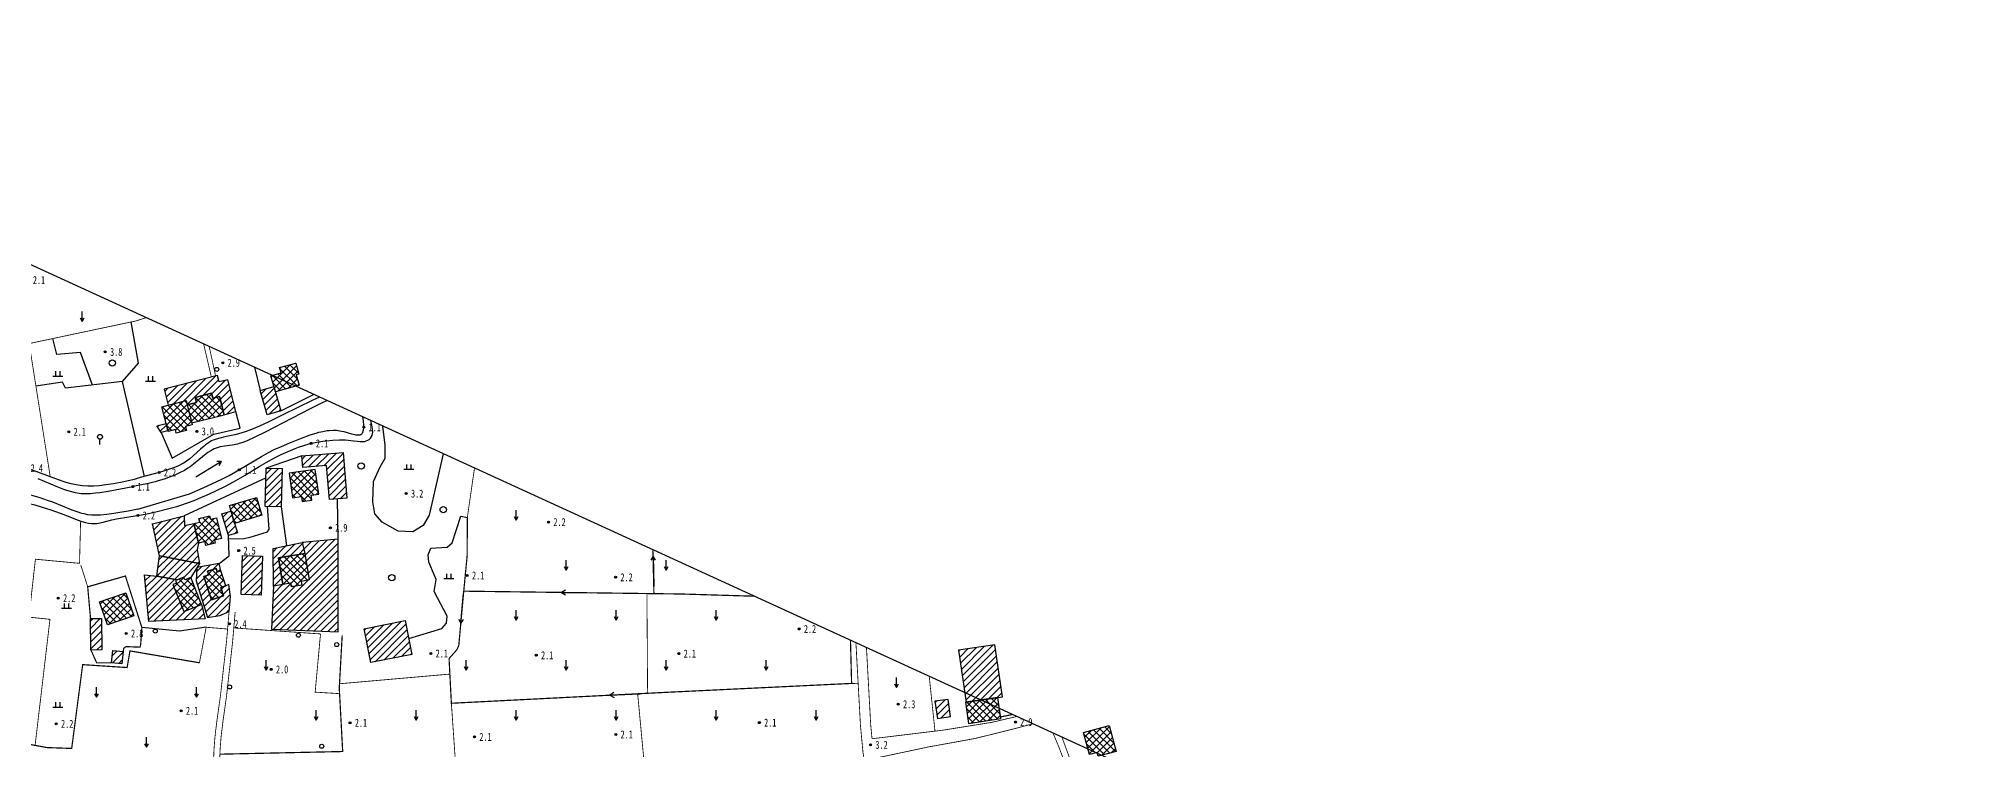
# Model space of a CAD drawing. Header units: metres. Extents: x 494039 to 619385, y 3351420 to 3402703.
# Drawn here: x 585201 to 586166, y 3395128 to 3395483 of the extents above; entities that cross this region are included whole.
import ezdxf
from ezdxf.enums import TextEntityAlignment as Align

# ---------------------------------------------------------------- set-up
doc = ezdxf.new("R2010")
doc.units = ezdxf.units.M
for name, pattern in [('2430', [0]), ('2450', [0]), ('4410a', [0]), ('8521', [0]), ('9610', [0])]:
    doc.linetypes.add(name, pattern=pattern)
for name, color, linetype in [('210100', 130, 'Continuous'), ('220200', 130, 'Continuous'), ('261301', 141, 'Continuous'), ('310300', 8, 'Continuous'), ('310500', 8, 'Continuous'), ('380201', 8, '2430'), ('380202', 8, '2450'), ('420500', 8, 'Continuous'), ('440100', 8, 'Continuous'), ('510301', 8, 'Continuous'), ('720100', 8, 'Continuous'), ('760201', 8, '8521'), ('810100', 8, '9610'), ('810200', 8, 'Continuous'), ('810301', 8, 'Continuous'), ('810302', 8, 'Continuous'), ('810401', 8, 'Continuous'), ('810501', 8, 'Continuous'), ('范围线', 8, 'Continuous')]:
    doc.layers.add(name, color=color, linetype=linetype)
pattern_1 = [(45, (0, 0), (-1.767766953, 1.767766953), []), (135, (0, 0), (-1.767766953, -1.767766953), [])]
pattern_2 = [(45, (0, 0), (-1.767766953, 1.767766953), [])]

# ---------------------------------------------------------------- blocks, each defined once
blk = doc.blocks.new('gc170')
at = {"linetype": 'Continuous'}
blk.add_circle((0, 0), 0.5, dxfattribs=at)
blk = doc.blocks.new('gu')
at = {"flags": 128}
for points in [[(3.75, 0), (-3.75, 0)], [(2.71, -0.6), (3.75, 0), (3.75, 0), (2.71, 0.6)]]:
    blk.add_lwpolyline(points, dxfattribs=at)
blk = doc.blocks.new('p_point')
for radius in [0.25, 0.2, 0.15, 0.1, 0.05]:
    blk.add_circle((0, 0), radius)
blk.add_point((0, 0))
blk = doc.blocks.new('gc120')
for p, q in [((-0.5, 0.87), (0, 0)), ((0, 0), (0, 2.5)), ((0, 0), (0.5, 0.87))]:
    blk.add_line(p, q)
blk = doc.blocks.new('vm')
at = {"linetype": 'Continuous'}
for p, q in [((1.25, 0), (-1.25, 0)), ((-0.5, 0), (-0.5, 1.3)), ((0.5, 1.3), (0.5, 0))]:
    blk.add_line(p, q, dxfattribs=at)
blk = doc.blocks.new('gc325')
blk.add_line((0, 0), (0, 1.3))
blk.add_circle((0, 1.9), 0.6)
blk = doc.blocks.new('v1')
blk.add_circle((0, 0), 0.8)
blk = doc.blocks.new('1-3&1-4')
at = {"layer": '310300', "linetype": 'Continuous'}
h = blk.add_hatch(dxfattribs=at)
h.set_pattern_fill('ANSI31', color=8, scale=20, style=0)
h.set_pattern_definition(pattern_2)
h.paths.add_polyline_path([(585275.0361, 3395302.1095), (585275.58, 3395299.9902), (585280.1797, 3395301.1708), (585279.5266, 3395303.7151), (585287.8037, 3395305.8396), (585288.4476, 3395303.331), (585291.6767, 3395304.1599), (585294.013, 3395295.0575), (585299.9477, 3395296.5808), (585295.8546, 3395312.5281), (585291.5345, 3395311.4193), (585290.7052, 3395314.6505), (585264.0486, 3395307.8086), (585266.1001, 3395299.8159)])
h = blk.add_hatch(dxfattribs=at)
h.set_pattern_fill('ANSI31', color=8, scale=20, style=0)
h.set_pattern_definition(pattern_2)
h.paths.add_polyline_path([(585322.4216, 3395296.9631), (585315.5002, 3395295.0092), (585312.0496, 3395307.2324), (585318.9711, 3395309.1863)])
h = blk.add_hatch(dxfattribs=at)
h.set_pattern_fill('ANSI31', color=8, scale=20, style=0)
h.set_pattern_definition(pattern_2)
h.paths.add_polyline_path([(585265.9529, 3395287.058), (585262.5498, 3395286.1846), (585260.4231, 3395289.5422), (585265.0129, 3395290.7202)])
h = blk.add_hatch(dxfattribs=at)
h.set_pattern_fill('ANSI31', color=8, scale=20, style=0)
h.set_pattern_definition(pattern_2)
h.paths.add_polyline_path([(585314.6325, 3395249.1132), (585315.1319, 3395268.3623), (585323.0672, 3395268.1564), (585322.5678, 3395248.9073)])
h = blk.add_hatch(dxfattribs=at)
h.set_pattern_fill('ANSI31', color=8, scale=20, style=0)
h.set_pattern_definition(pattern_2)
h.paths.add_polyline_path([(585353.4977, 3395276.1496), (585355.4279, 3395253.2965), (585346.7014, 3395252.5594), (585345.2596, 3395269.6302), (585333.3973, 3395268.6283), (585332.9089, 3395274.4106)])
h = blk.add_hatch(dxfattribs=at)
h.set_pattern_fill('ANSI31', color=8, scale=20, style=0)
h.set_pattern_definition(pattern_2)
h.paths.add_polyline_path([(585278.9048, 3395240.5708), (585281.2308, 3395230.8827), (585280.6314, 3395227.6183), (585281.7414, 3395220.6304), (585261.7482, 3395224.534), (585258.1656, 3395240.5324), (585274.0561, 3395244.5334), (585274.1804, 3395239.5895)])
h = blk.add_hatch(dxfattribs=at)
h.set_pattern_fill('ANSI31', color=8, scale=20, style=0)
h.set_pattern_definition(pattern_2)
h.paths.add_polyline_path([(585300.7494, 3395235.9639), (585296.2252, 3395234.6044), (585292.9667, 3395245.448), (585297.4909, 3395246.8075)])
h = blk.add_hatch(dxfattribs=at)
h.set_pattern_fill('ANSI31', color=8, scale=20, style=0)
h.set_pattern_definition(pattern_2)
h.paths.add_polyline_path([(585334.3603, 3395225.7036), (585336.6016, 3395212.3982), (585332.5089, 3395211.7088), (585332.8324, 3395209.7879), (585327.7412, 3395208.9303), (585327.4327, 3395210.7611), (585323.4296, 3395210.0868), (585318.6887, 3395209.3493), (585317.796, 3395187.8374), (585350.9967, 3395186.4776), (585351.0847, 3395232.8187), (585333.0528, 3395231.178)])
h = blk.add_hatch(dxfattribs=at)
h.set_pattern_fill('ANSI31', color=8, scale=20, style=0)
h.set_pattern_definition(pattern_2)
h.paths.add_polyline_path([(585333.0528, 3395231.178), (585334.3603, 3395225.7036), (585321.1731, 3395223.4822), (585323.4296, 3395210.0868), (585318.7345, 3395209.3564), (585318.5027, 3395228.2105)])
h = blk.add_hatch(dxfattribs=at)
h.set_pattern_fill('ANSI31', color=8, scale=20, style=0)
h.set_pattern_definition(pattern_2)
h.paths.add_polyline_path([(585261.7482, 3395224.534), (585281.7414, 3395220.6304), (585277.3809, 3395213.6789), (585274.3652, 3395212.4695), (585273.851, 3395213.7516), (585270.7637, 3395212.5134), (585260.3938, 3395214.374)])
h = blk.add_hatch(dxfattribs=at)
h.set_pattern_fill('ANSI31', color=8, scale=20, style=0)
h.set_pattern_definition(pattern_2)
h.paths.add_polyline_path([(585285.8055, 3395216.7691), (585290.0517, 3395218.1635), (585290.6306, 3395216.4005), (585292.3713, 3395216.9721), (585291.508, 3395220.663), (585280.469, 3395218.602), (585280.0198, 3395211.9737), (585285.7355, 3395193.6048), (585291.8669, 3395194.6797), (585296.5479, 3395196.6162), (585297.2449, 3395204.0611), (585296.3517, 3395210.2076), (585294.8509, 3395209.4212), (585292.3806, 3395208.61), (585293.7438, 3395204.4587), (585287.7932, 3395202.5046), (585283.9804, 3395214.1155), (585286.4144, 3395214.9148)])
h = blk.add_hatch(dxfattribs=at)
h.set_pattern_fill('ANSI31', color=8, scale=20, style=0)
h.set_pattern_definition(pattern_2)
h.paths.add_polyline_path([(585303.2022, 3395224.5911), (585313.2418, 3395224.2579), (585312.5979, 3395204.8548), (585302.5583, 3395205.188)])
h = blk.add_hatch(dxfattribs=at)
h.set_pattern_fill('ANSI31', color=8, scale=20, style=0)
h.set_pattern_definition(pattern_2)
h.paths.add_polyline_path([(585254.1838, 3395215.0008), (585260.3938, 3395214.374), (585270.7637, 3395212.5134), (585269.7319, 3395212.0996), (585270.2366, 3395210.8412), (585268.4624, 3395210.1296), (585273.9098, 3395196.5467), (585282.8189, 3395200.1196), (585284.5216, 3395192.9263), (585256.4508, 3395191.6202)])
h = blk.add_hatch(dxfattribs=at)
h.set_pattern_fill('ANSI31', color=8, scale=20, style=0)
h.set_pattern_definition(pattern_2)
h.paths.add_polyline_path([(585232.7003, 3395193.1599), (585232.9038, 3395177.4165), (585227.4768, 3395177.3463), (585227.2733, 3395193.0898)])
h = blk.add_hatch(dxfattribs=at)
h.set_pattern_fill('ANSI31', color=8, scale=20, style=0)
h.set_pattern_definition(pattern_2)
h.paths.add_polyline_path([(585364.0834, 3395187.9969), (585384.5471, 3395192.0975), (585387.9438, 3395175.1464), (585367.4801, 3395171.0458)])
h = blk.add_hatch(dxfattribs=at)
h.set_pattern_fill('ANSI31', color=8, scale=20, style=0)
h.set_pattern_definition(pattern_2)
h.paths.add_polyline_path([(585683.1645, 3395153.9218), (585679.3796, 3395179.9781), (585661.302, 3395177.3522), (585665.0869, 3395151.2958)])
h = blk.add_hatch(dxfattribs=at)
h.set_pattern_fill('ANSI31', color=8, scale=20, style=0)
h.set_pattern_definition(pattern_2)
h.paths.add_polyline_path([(585238.3851, 3395177.0994), (585243.5709, 3395176.5916), (585242.9725, 3395170.4809), (585237.7867, 3395170.9887)])
h = blk.add_hatch(dxfattribs=at)
h.set_pattern_fill('ANSI31', color=8, scale=20, style=0)
h.set_pattern_definition(pattern_2)
h.paths.add_polyline_path([(585649.4121, 3395151.7173), (585650.6532, 3395143.093), (585657.2313, 3395144.0396), (585655.9903, 3395152.6639)])
at = {"layer": '310500', "linetype": 'Continuous'}
h = blk.add_hatch(dxfattribs=at)
h.set_pattern_fill('ANSI37', color=8, scale=20, style=0)
h.set_pattern_definition(pattern_1)
h.paths.add_polyline_path([(585329.834, 3395320.8418), (585331.3891, 3395315.333), (585330.0729, 3395314.9614), (585331.5469, 3395309.7402), (585319.7545, 3395306.4112), (585317.4741, 3395314.4894), (585322.5628, 3395315.9259), (585321.8142, 3395318.5779)])
h = blk.add_hatch(dxfattribs=at)
h.set_pattern_fill('ANSI37', color=8, scale=20, style=0)
h.set_pattern_definition(pattern_1)
h.paths.add_polyline_path([(585277.9071, 3395290.9237), (585294.013, 3395295.0575), (585291.6767, 3395304.1599), (585288.4476, 3395303.331), (585287.8037, 3395305.8396), (585279.5266, 3395303.7151), (585280.1797, 3395301.1708), (585275.58, 3395299.9902)])
h = blk.add_hatch(dxfattribs=at)
h.set_pattern_fill('ANSI37', color=8, scale=20, style=0)
h.set_pattern_definition(pattern_1)
h.paths.add_polyline_path([(585275.0361, 3395302.1095), (585278.1533, 3395289.9643), (585274.6816, 3395289.0733), (585275.1689, 3395287.1745), (585270.1525, 3395285.8869), (585269.7111, 3395287.6067), (585266.053, 3395286.6678), (585262.8898, 3395298.9919)])
h = blk.add_hatch(dxfattribs=at)
h.set_pattern_fill('ANSI37', color=8, scale=20, style=0)
h.set_pattern_definition(pattern_1)
h.paths.add_polyline_path([(585328.3157, 3395253.5402), (585332.7271, 3395254.1746), (585333.1006, 3395251.5772), (585337.9177, 3395252.2699), (585337.5523, 3395254.8111), (585341.392, 3395255.3633), (585339.6249, 3395267.651), (585326.5567, 3395265.7716)])
h = blk.add_hatch(dxfattribs=at)
h.set_pattern_fill('ANSI37', color=8, scale=20, style=0)
h.set_pattern_definition(pattern_1)
h.paths.add_polyline_path([(585296.6628, 3395249.5636), (585310.2661, 3395253.6514), (585312.9294, 3395244.7883), (585299.3261, 3395240.7006)])
h = blk.add_hatch(dxfattribs=at)
h.set_pattern_fill('ANSI37', color=8, scale=20, style=0)
h.set_pattern_definition(pattern_1)
h.paths.add_polyline_path([(585281.9504, 3395241.3021), (585281.4928, 3395243.2081), (585286.7774, 3395244.4769), (585287.1907, 3395242.7554), (585290.198, 3395243.4775), (585292.6762, 3395233.1556), (585289.1883, 3395232.3182), (585289.5489, 3395230.8165), (585284.833, 3395229.6842), (585284.3646, 3395231.6351), (585281.2308, 3395230.8827), (585278.9048, 3395240.5708)])
h = blk.add_hatch(dxfattribs=at)
h.set_pattern_fill('ANSI37', color=8, scale=20, style=0)
h.set_pattern_definition(pattern_1)
h.paths.add_polyline_path([(585336.6016, 3395212.3982), (585332.5089, 3395211.7088), (585332.8324, 3395209.7879), (585327.7412, 3395208.9303), (585327.4327, 3395210.7611), (585323.4296, 3395210.0868), (585321.1731, 3395223.4822), (585334.3603, 3395225.7036)])
h = blk.add_hatch(dxfattribs=at)
h.set_pattern_fill('ANSI37', color=8, scale=20, style=0)
h.set_pattern_definition(pattern_1)
h.paths.add_polyline_path([(585273.9098, 3395196.5467), (585282.8189, 3395200.1196), (585277.3809, 3395213.6789), (585274.3652, 3395212.4695), (585273.851, 3395213.7516), (585269.7319, 3395212.0996), (585270.2366, 3395210.8412), (585268.4624, 3395210.1296)])
h = blk.add_hatch(dxfattribs=at)
h.set_pattern_fill('ANSI37', color=8, scale=20, style=0)
h.set_pattern_definition(pattern_1)
h.paths.add_polyline_path([(585287.7932, 3395202.5046), (585293.7438, 3395204.4587), (585292.3806, 3395208.61), (585294.8509, 3395209.4212), (585292.3713, 3395216.9721), (585290.6306, 3395216.4005), (585290.0517, 3395218.1635), (585285.8055, 3395216.7691), (585286.4144, 3395214.9148), (585283.9804, 3395214.1155)])
h = blk.add_hatch(dxfattribs=at)
h.set_pattern_fill('ANSI37', color=8, scale=20, style=0)
h.set_pattern_definition(pattern_1)
h.paths.add_polyline_path([(585248.9482, 3395194.5319), (585235.7513, 3395189.8907), (585231.7095, 3395201.3832), (585244.9064, 3395206.0244)])
h = blk.add_hatch(dxfattribs=at)
h.set_pattern_fill('ANSI37', color=8, scale=20, style=0)
h.set_pattern_definition(pattern_1)
h.paths.add_polyline_path([(585682.3473, 3395143.0336), (585680.8153, 3395153.5805), (585664.6898, 3395151.2382), (585666.2219, 3395140.6912)])
h = blk.add_hatch(dxfattribs=at)
h.set_pattern_fill('ANSI37', color=8, scale=20, style=0)
h.set_pattern_definition(pattern_1)
h.paths.add_polyline_path([(585736.5454, 3395139.5928), (585740.099, 3395126.6755), (585731.1235, 3395124.2063), (585730.5987, 3395126.1139), (585726.7915, 3395125.0665), (585723.7626, 3395136.0762)])
at = {"layer": '210100', "color": 141, "linetype": 'Continuous', "flags": 128}
for points, elevation in [([(585200.9085, 3395263.1419), (585210.4424, 3395259.1356), (585213.7971, 3395257.8555), (585215.2436, 3395257.3586), (585217.6712, 3395256.6283), (585219.633, 3395256.1575), (585220.6221, 3395255.9691), (585222.6203, 3395255.7069), (585224.7309, 3395255.614), (585227.1452, 3395255.6889), (585229.7042, 3395255.9134), (585231.967, 3395256.1939), (585236.0836, 3395256.8357), (585248.3566, 3395259.0703)], 1.2211), ([(585345.6077, 3395302.0741), (585345.6077, 3395302.0741), (585342.3851, 3395300.5905), (585337.0349, 3395297.977), (585314.5697, 3395286.3935), (585309.4477, 3395283.8492), (585305.5467, 3395282.0424), (585303.3356, 3395281.1555), (585301.5979, 3395280.5749), (585300.7143, 3395280.329), (585299.157, 3395279.9875), (585298.1243, 3395279.8136), (585294.1777, 3395279.2778), (585292.1446, 3395278.9213), (585290.5734, 3395278.5124), (585289.0915, 3395277.9453), (585287.346, 3395277.0214), (585285.9502, 3395276.1106), (585285.1316, 3395275.518), (585283.2582, 3395274.0418), (585278.7516, 3395270.2854), (585277.1125, 3395269.0353), (585275.9411, 3395268.2308), (585274.2513, 3395267.2085), (585272.1569, 3395266.1098), (585270.0072, 3395265.1205), (585268.5505, 3395264.5103), (585267.0787, 3395263.934), (585264.0989, 3395262.8719), (585261.0819, 3395261.9237), (585259.5622, 3395261.4943), (585256.3007, 3395260.6913), (585248.3566, 3395259.0703)], 0.9392), ([(585250.9544, 3395247.8835), (585276.766, 3395255.4352), (585283.5761, 3395258.4821), (585290.3503, 3395261.5961), (585292.869, 3395262.8041), (585296.6057, 3395264.6932), (585299.8168, 3395266.4448), (585301.7785, 3395267.5741), (585312.6653, 3395274.0951), (585316.2234, 3395276.0938), (585319.1553, 3395277.5911), (585322.6646, 3395279.2169), (585326.934, 3395281.0401), (585331.9473, 3395283.0302), (585337.1379, 3395284.9197), (585340.1059, 3395285.8665), (585341.4392, 3395286.238), (585343.4669, 3395286.7175), (585345.5423, 3395287.0763), (585346.6037, 3395287.1986), (585348.788, 3395287.2991), (585350.301, 3395287.2355), (585351.0781, 3395287.1567), (585352.6806, 3395286.8897), (585353.9215, 3395286.5894), (585357.6745, 3395285.4983), (585358.6291, 3395285.2495), (585359.9788, 3395284.9852), (585360.6052, 3395284.9206), (585361.3775, 3395284.9248), (585362.0652, 3395285.0531), (585362.3725, 3395285.1712), (585362.9044, 3395285.5311), (585363.1246, 3395285.7797), (585363.3866, 3395286.2325), (585363.6172, 3395286.9105), (585363.7181, 3395287.3772), (585363.865, 3395288.6279), (585363.9068, 3395289.9413), (585363.8196, 3395291.6747), (585363.5845, 3395293.3561), (585363.4619, 3395293.8973)], 0.9392), ([(585250.9544, 3395247.8835), (585246.1323, 3395246.8844), (585240.9468, 3395245.9059), (585238.8616, 3395245.567), (585235.3645, 3395245.1077), (585232.1663, 3395244.8275), (585229.8141, 3395244.7463), (585227.8666, 3395244.8144), (585225.9377, 3395245.0424), (585224.0325, 3395245.4271), (585222.9007, 3395245.7193), (585220.6572, 3395246.4128), (585218.0645, 3395247.3573), (585208.4989, 3395251.2388), (585205.7389, 3395252.2215), (585202.0329, 3395253.4004), (585197.3713, 3395254.7297)], 1.2211)]:
    blk.add_lwpolyline(points, dxfattribs=dict(at, elevation=elevation))
at = {"layer": '220200', "color": 141, "linetype": 'Continuous', "const_width": 0.6, "elevation": 2.9248, "flags": 128}
for points in [[(585406.5192, 3395173.0866), (585410.3828, 3395177.4385), (585411.3824, 3395179.6237), (585413.8584, 3395206.798), (585415.5549, 3395224.4972), (585415.6667, 3395243.7172)], [(585508.9484, 3395205.5565), (585508.4137, 3395227.5128)], [(585413.8584, 3395206.798), (585523.0518, 3395205.3723), (585559.1785, 3395204.2637)], [(585351.6273, 3395158.2966), (585353.0827, 3395184.6493)], [(585406.5192, 3395173.0866), (585407.6718, 3395150.7313), (585515.775, 3395156.2298), (585607.7902, 3395160.6542), (585607.206, 3395182.2683)], [(585120.3832, 3395144.1469), (585205.5327, 3395128.563), (585217.8496, 3395128.1463), (585223.3379, 3395170.0471), (585245.5605, 3395168.5949), (585246.9815, 3395176.9135), (585281.7296, 3395170.9779)]]:
    blk.add_lwpolyline(points, dxfattribs=at)
at = {"layer": '220200', "color": 141, "linetype": 'Continuous', "const_width": 0.6, "flags": 128}
blk.add_lwpolyline([(585291.9366, 3395125.2577), (585353.3432, 3395126.598), (585351.6273, 3395158.2966)], dxfattribs=at)
at = {"layer": '310300', "color": 8, "linetype": 'Continuous', "flags": 128}
for points, elevation in [([(585275.0361, 3395302.1095), (585275.58, 3395299.9902), (585280.1797, 3395301.1708), (585279.5266, 3395303.7151), (585287.8037, 3395305.8396), (585288.4476, 3395303.331), (585291.6767, 3395304.1599), (585294.013, 3395295.0575), (585299.9477, 3395296.5808), (585295.8546, 3395312.5281), (585291.5345, 3395311.4193), (585290.7052, 3395314.6505), (585264.0486, 3395307.8086), (585266.1001, 3395299.8159)], 6.6944), ([(585322.4216, 3395296.9631), (585315.5002, 3395295.0092), (585312.0496, 3395307.2324), (585318.9711, 3395309.1863)], 6.3966), ([(585265.9529, 3395287.058), (585262.5498, 3395286.1846), (585260.4231, 3395289.5422), (585265.0129, 3395290.7202)], 6.6944), ([(585314.6325, 3395249.1132), (585315.1319, 3395268.3623), (585323.0672, 3395268.1564), (585322.5678, 3395248.9073)], 6.3779), ([(585278.9048, 3395240.5708), (585281.2308, 3395230.8827), (585280.6314, 3395227.6183), (585281.7414, 3395220.6304), (585261.7482, 3395224.534), (585258.1656, 3395240.5324), (585274.0561, 3395244.5334), (585274.1804, 3395239.5895)], 6.5417), ([(585300.7494, 3395235.9639), (585296.2252, 3395234.6044), (585292.9667, 3395245.448), (585297.4909, 3395246.8075)], 5.6236), ([(585334.3603, 3395225.7036), (585336.6016, 3395212.3982), (585332.5089, 3395211.7088), (585332.8324, 3395209.7879), (585327.7412, 3395208.9303), (585327.4327, 3395210.7611), (585323.4296, 3395210.0868), (585318.6887, 3395209.3493), (585317.796, 3395187.8374), (585350.9967, 3395186.4776), (585351.0847, 3395232.8187), (585333.0528, 3395231.178)], 6.6944), ([(585333.0528, 3395231.178), (585334.3603, 3395225.7036), (585321.1731, 3395223.4822), (585323.4296, 3395210.0868), (585318.7345, 3395209.3564), (585318.5027, 3395228.2105)], 6.6944), ([(585261.7482, 3395224.534), (585281.7414, 3395220.6304), (585277.3809, 3395213.6789), (585274.3652, 3395212.4695), (585273.851, 3395213.7516), (585270.7637, 3395212.5134), (585260.3938, 3395214.374)], 6.4673), ([(585303.2022, 3395224.5911), (585313.2418, 3395224.2579), (585312.5979, 3395204.8548), (585302.5583, 3395205.188)], 6.6944), ([(585254.1838, 3395215.0008), (585260.3938, 3395214.374), (585270.7637, 3395212.5134), (585269.7319, 3395212.0996), (585270.2366, 3395210.8412), (585268.4624, 3395210.1296), (585273.9098, 3395196.5467), (585282.8189, 3395200.1196), (585284.5216, 3395192.9263), (585256.4508, 3395191.6202)], 6.4673), ([(585232.7003, 3395193.1599), (585232.9038, 3395177.4165), (585227.4768, 3395177.3463), (585227.2733, 3395193.0898)], 5.6484), ([(585364.0834, 3395187.9969), (585384.5471, 3395192.0975), (585387.9438, 3395175.1464), (585367.4801, 3395171.0458)], 6.6944), ([(585683.1645, 3395153.9218), (585679.3796, 3395179.9781), (585661.302, 3395177.3522), (585665.0869, 3395151.2958)], 6.002), ([(585238.3851, 3395177.0994), (585243.5709, 3395176.5916), (585242.9725, 3395170.4809), (585237.7867, 3395170.9887)], 5.6484)]:
    blk.add_lwpolyline(points, close=True, dxfattribs=dict(at, elevation=elevation))
for points in [[(585353.4977, 3395276.1496), (585355.4279, 3395253.2965), (585346.7014, 3395252.5594), (585345.2596, 3395269.6302), (585333.3973, 3395268.6283), (585332.9089, 3395274.4106)], [(585285.8055, 3395216.7691), (585290.0517, 3395218.1635), (585290.6306, 3395216.4005), (585292.3713, 3395216.9721), (585291.508, 3395220.663), (585280.469, 3395218.602), (585280.0198, 3395211.9737), (585285.7355, 3395193.6048), (585291.8669, 3395194.6797), (585296.5479, 3395196.6162), (585297.2449, 3395204.0611), (585296.3517, 3395210.2076), (585294.8509, 3395209.4212), (585292.3806, 3395208.61), (585293.7438, 3395204.4587), (585287.7932, 3395202.5046), (585283.9804, 3395214.1155), (585286.4144, 3395214.9148)], [(585649.4121, 3395151.7173), (585650.6532, 3395143.093), (585657.2313, 3395144.0396), (585655.9903, 3395152.6639)]]:
    blk.add_lwpolyline(points, close=True, dxfattribs=at)
at = {"layer": '310500', "color": 8, "linetype": 'Continuous', "flags": 128}
for points, elevation in [([(585329.834, 3395320.8418), (585331.3891, 3395315.333), (585330.0729, 3395314.9614), (585331.5469, 3395309.7402), (585319.7545, 3395306.4112), (585317.4741, 3395314.4894), (585322.5628, 3395315.9259), (585321.8142, 3395318.5779)], 10.8296), ([(585277.9071, 3395290.9237), (585294.013, 3395295.0575), (585291.6767, 3395304.1599), (585288.4476, 3395303.331), (585287.8037, 3395305.8396), (585279.5266, 3395303.7151), (585280.1797, 3395301.1708), (585275.58, 3395299.9902)], 10.8296), ([(585275.0361, 3395302.1095), (585278.1533, 3395289.9643), (585274.6816, 3395289.0733), (585275.1689, 3395287.1745), (585270.1525, 3395285.8869), (585269.7111, 3395287.6067), (585266.053, 3395286.6678), (585262.8898, 3395298.9919)], 11.3879), ([(585328.3157, 3395253.5402), (585332.7271, 3395254.1746), (585333.1006, 3395251.5772), (585337.9177, 3395252.2699), (585337.5523, 3395254.8111), (585341.392, 3395255.3633), (585339.6249, 3395267.651), (585326.5567, 3395265.7716)], 14.7158), ([(585296.6628, 3395249.5636), (585310.2661, 3395253.6514), (585312.9294, 3395244.7883), (585299.3261, 3395240.7006)], 6.512), ([(585281.9504, 3395241.3021), (585281.4928, 3395243.2081), (585286.7774, 3395244.4769), (585287.1907, 3395242.7554), (585290.198, 3395243.4775), (585292.6762, 3395233.1556), (585289.1883, 3395232.3182), (585289.5489, 3395230.8165), (585284.833, 3395229.6842), (585284.3646, 3395231.6351), (585281.2308, 3395230.8827), (585278.9048, 3395240.5708)], 10.435), ([(585336.6016, 3395212.3982), (585332.5089, 3395211.7088), (585332.8324, 3395209.7879), (585327.7412, 3395208.9303), (585327.4327, 3395210.7611), (585323.4296, 3395210.0868), (585321.1731, 3395223.4822), (585334.3603, 3395225.7036)], 14.7158), ([(585273.9098, 3395196.5467), (585282.8189, 3395200.1196), (585277.3809, 3395213.6789), (585274.3652, 3395212.4695), (585273.851, 3395213.7516), (585269.7319, 3395212.0996), (585270.2366, 3395210.8412), (585268.4624, 3395210.1296)], 13.4874), ([(585682.3473, 3395143.0336), (585680.8153, 3395153.5805), (585664.6898, 3395151.2382), (585666.2219, 3395140.6912)], 10.7146), ([(585736.5454, 3395139.5928), (585740.099, 3395126.6755), (585731.1235, 3395124.2063), (585730.5987, 3395126.1139), (585726.7915, 3395125.0665), (585723.7626, 3395136.0762)], 12.8736)]:
    blk.add_lwpolyline(points, close=True, dxfattribs=dict(at, elevation=elevation))
for points in [[(585287.7932, 3395202.5046), (585293.7438, 3395204.4587), (585292.3806, 3395208.61), (585294.8509, 3395209.4212), (585292.3713, 3395216.9721), (585290.6306, 3395216.4005), (585290.0517, 3395218.1635), (585285.8055, 3395216.7691), (585286.4144, 3395214.9148), (585283.9804, 3395214.1155)], [(585248.9482, 3395194.5319), (585235.7513, 3395189.8907), (585231.7095, 3395201.3832), (585244.9064, 3395206.0244)]]:
    blk.add_lwpolyline(points, close=True, dxfattribs=at)
at = {"layer": '380201', "color": 8, "linetype": '2430', "const_width": 0.6, "flags": 128}
for points, elevation in [([(585243.5709, 3395176.5916), (585243.8975, 3395178.2425), (585244.9871, 3395179.0574), (585252.0067, 3395178.7977), (585252.3388, 3395180.182), (585252.9307, 3395188.5866), (585244.7055, 3395214.3632), (585225.8411, 3395208.9812), (585227.2733, 3395193.0898)], 5.7723), ([(585227.4768, 3395177.3463), (585230.3398, 3395170.9387), (585237.7867, 3395170.9887)], 5.7723), ([(585682.2228, 3395143.8908), (585688.2934, 3395145.1322)], 6.1702)]:
    blk.add_lwpolyline(points, dxfattribs=dict(at, elevation=elevation))
at = {"layer": '380202', "color": 8, "linetype": '2450', "flags": 128}
for points, elevation in [([(585309.1677, 3395318.7628), (585312.0496, 3395307.2324)], 5.2666), ([(585254.2006, 3395264.1472), (585243.3209, 3395311.6425), (585214.6685, 3395308.2422), (585213.2429, 3395311.279), (585199.9639, 3395309.3058)], 3.6481), ([(585322.4216, 3395296.9631), (585338.6995, 3395305.2379), (585338.6995, 3395305.2379)], 5.2666), ([(585332.9089, 3395274.4106), (585315.1319, 3395268.3623)], 5.1774), ([(585315.0047, 3395263.4586), (585274.0561, 3395244.5334)], 5.1774), ([(585322.5678, 3395248.9073), (585325.1795, 3395229.5723)], 5.1774), ([(585351.0847, 3395232.8187), (585350.7332, 3395252.9)], 5.1774), ([(585291.508, 3395220.663), (585296.5626, 3395224.4957), (585296.2252, 3395234.6044)], 5.6236)]:
    blk.add_lwpolyline(points, dxfattribs=dict(at, elevation=elevation))
for points in [[(585262.5498, 3395286.1846), (585268.1507, 3395273.3205), (585288.8852, 3395285.3037), (585302.1255, 3395288.3189), (585299.9477, 3395296.5808)], [(585296.2787, 3395233.0029), (585303.89, 3395233.1916), (585307.1468, 3395233.7675), (585315.6924, 3395236.4285), (585316.5917, 3395237.7733), (585315.6661, 3395249.0864)]]:
    blk.add_lwpolyline(points, dxfattribs=at)
at = {"layer": '420500', "color": 8, "linetype": 'Continuous', "const_width": 0.4, "flags": 128}
for points in [[(585618.0304, 3395099.4433), (585617.4328, 3395102.5334), (585613.4603, 3395126.2507), (585612.213, 3395139.5835), (585609.9367, 3395181.0177)], [(585617.9826, 3395132.9774), (585617.3291, 3395139.9632), (585615.2062, 3395178.6044)], [(585690.4377, 3395144.1502), (585678.0575, 3395141.2169), (585653.6352, 3395137.2978), (585617.9826, 3395132.9774)], [(585619.1798, 3395123.1535), (585646.453, 3395128.9303), (585669.5212, 3395133.1129), (585688.5716, 3395137.8332), (585698.4481, 3395140.4816)], [(585708.4706, 3395135.8915), (585711.5534, 3395128.4807), (585727.9496, 3395084.8252)], [(585730.6299, 3395085.7199), (585712.8996, 3395133.8631)]]:
    blk.add_lwpolyline(points, dxfattribs=at)
at = {"layer": '440100', "color": 8, "linetype": '4410a', "const_width": 0.4, "flags": 128}
for points in [[(585283.8241, 3395330.3696), (585287.6768, 3395313.8732)], [(585295.769, 3395056.2308), (585293.7567, 3395065.4539), (585292.9621, 3395069.539), (585292.4604, 3395072.7178), (585291.8391, 3395077.6818), (585291.2037, 3395084.1288), (585290.8781, 3395088.0034), (585289.2986, 3395109.8946), (585288.9237, 3395116.3371), (585288.8435, 3395118.5791), (585288.8097, 3395122.0509), (585288.9285, 3395126.2298), (585289.0485, 3395128.4408), (585289.3942, 3395132.8556), (585289.6695, 3395135.6244), (585290.4378, 3395141.9176), (585292.1631, 3395154.055), (585295.2755, 3395181.806), (585296.5479, 3395196.6162)]]:
    blk.add_lwpolyline(points, dxfattribs=at)
at = {"layer": '440100', "color": 8, "linetype": 'Continuous', "const_width": 0.4, "elevation": 3.434, "flags": 128}
blk.add_lwpolyline([(585286.6118, 3395329.0928), (585289.7987, 3395314.4179)], dxfattribs=at)
at = {"layer": '440100', "color": 8, "linetype": 'Continuous', "const_width": 0.4, "flags": 128}
blk.add_lwpolyline([(585298.7443, 3395056.8561), (585296.7515, 3395065.9894), (585295.9647, 3395070.0347), (585295.4698, 3395073.1709), (585294.857, 3395078.0668), (585294.2302, 3395084.4252), (585293.9064, 3395088.2792), (585292.3359, 3395110.0424), (585291.9658, 3395116.3983), (585291.8867, 3395118.6102), (585291.8539, 3395122.0243), (585291.9702, 3395126.1098), (585292.0876, 3395128.2714), (585292.4252, 3395132.5876), (585292.6984, 3395135.3398), (585293.4632, 3395141.6049), (585295.1812, 3395153.688), (585298.3012, 3395181.5064), (585299.577, 3395196.356)], dxfattribs=at)
at = {"layer": '760201', "color": 8, "linetype": '8521', "flags": 128}
for points in [[(585249.0675, 3395262.6062), (585243.8918, 3395261.536), (585238.712, 3395260.5482), (585234.9394, 3395259.9424), (585231.632, 3395259.5425), (585228.79, 3395259.3418), (585225.939, 3395259.3252), (585223.1736, 3395259.4787), (585222.0821, 3395259.5988), (585220.0859, 3395259.912), (585217.5994, 3395260.4647), (585215.1466, 3395261.1516), (585213.5252, 3395261.6652), (585209.9045, 3395262.9316), (585202.304, 3395265.8002), (585197.8155, 3395267.4026), (585192.823, 3395269.0317), (585186.2962, 3395271.0081), (585179.7464, 3395272.858), (585174.6065, 3395274.2006), (585167.4433, 3395275.8987), (585159.067, 3395277.8172), (585155.4682, 3395278.6757), (585150.6561, 3395279.9126), (585147.0311, 3395280.9569), (585144.9881, 3395281.6087), (585142.5434, 3395282.4793), (585140.5949, 3395283.2925), (585138.9415, 3395284.1177), (585137.2153, 3395285.194), (585136.1699, 3395286.0188), (585135.6858, 3395286.4689), (585134.7029, 3395287.5892), (585133.9974, 3395288.6304), (585133.113, 3395290.3354), (585132.5529, 3395291.7525), (585132.2785, 3395292.589), (585131.8218, 3395294.3029), (585131.3819, 3395296.7059), (585131.1813, 3395298.5786), (585131.0805, 3395300.7737), (585131.1197, 3395303.5034), (585131.3558, 3395306.7606), (585131.7529, 3395309.9979), (585132.2827, 3395313.2137), (585132.9331, 3395316.4031), (585133.7079, 3395319.5582), (585134.1471, 3395321.1193), (585135.0742, 3395323.9875), (585136.0851, 3395326.6412), (585136.8117, 3395328.3912), (585139.4696, 3395334.4766), (585141.0298, 3395338.2785), (585141.6738, 3395340.0314), (585142.7344, 3395343.2233), (585143.8988, 3395347.1694), (585144.4854, 3395349.3357), (585145.5698, 3395353.6854), (585146.7816, 3395359.2438), (585148.0944, 3395366.1526), (585150.2601, 3395378.2213), (585151.0086, 3395381.9821), (585151.5581, 3395384.1988), (585151.8413, 3395385.1631), (585152.4121, 3395386.8064), (585152.9952, 3395388.1577), (585153.6852, 3395389.4417), (585153.9597, 3395389.8444)], [(585341.7514, 3395303.8402), (585338.3393, 3395302.2404), (585323.4602, 3395294.9053), (585316.3421, 3395291.4733), (585311.7663, 3395289.3828), (585307.7942, 3395287.7097), (585305.1058, 3395286.6935), (585302.3698, 3395285.7957), (585299.3383, 3395285.0085), (585294.3723, 3395283.9667), (585291.9313, 3395283.3834), (585290.0869, 3395282.8277), (585288.5619, 3395282.2426), (585287.824, 3395281.9016), (585286.1633, 3395280.9531), (585284.8076, 3395280.001), (585284.0174, 3395279.3831), (585282.2208, 3395277.8463), (585278.7002, 3395274.6152), (585276.9066, 3395273.0548), (585275.3142, 3395271.8183), (585274.0419, 3395270.9666), (585273.1272, 3395270.4306), (585271.2353, 3395269.4751), (585269.2769, 3395268.6434), (585266.7598, 3395267.7319), (585263.6705, 3395266.7664), (585261.5844, 3395266.172), (585252.152, 3395263.5807), (585249.0675, 3395262.6062)], [(585240.1688, 3395242.9091), (585246.4762, 3395243.8925), (585252.7676, 3395244.9669), (585256.3286, 3395245.6672), (585260.6011, 3395246.6141), (585265.6968, 3395247.8962), (585270.3335, 3395249.1965), (585272.4264, 3395249.833), (585275.7479, 3395250.9284), (585279.1204, 3395252.1863), (585282.8206, 3395253.7259), (585284.9171, 3395254.6525), (585289.5978, 3395256.8258), (585294.7447, 3395259.3566), (585298.8122, 3395261.4734), (585302.3161, 3395263.4186), (585304.6421, 3395264.7991), (585311.6258, 3395269.1513), (585315.0298, 3395271.1881), (585319.1673, 3395273.4142), (585322.577, 3395275.0695), (585326.0358, 3395276.6219), (585329.5333, 3395278.0654), (585331.2956, 3395278.7384), (585333.957, 3395279.6703), (585337.0937, 3395280.6029), (585340.4217, 3395281.346), (585343.3289, 3395281.8164), (585345.0025, 3395282.0254), (585348.3761, 3395282.3233), (585351.7886, 3395282.4564), (585354.8143, 3395282.4146), (585357.4465, 3395282.2301), (585362.0606, 3395281.6439), (585363.3605, 3395281.6106), (585364.3348, 3395281.7108), (585365.136, 3395281.9139), (585365.8986, 3395282.2502), (585366.5946, 3395282.7217), (585367.1697, 3395283.2657), (585367.6529, 3395283.8916), (585368.0673, 3395284.7066), (585368.2619, 3395285.4148), (585368.3524, 3395286.3734), (585368.2791, 3395287.663), (585367.9273, 3395289.9203), (585367.4575, 3395292.0674)], [(584966.2826, 3394882.2204), (584968.9716, 3394894.0173), (584972.1834, 3394909.3256), (584972.9579, 3394912.8884), (584974.0709, 3394917.6178), (584975.0106, 3394921.1371), (584976.101, 3394924.6165), (584977.2571, 3394927.6851), (584978.4472, 3394930.4236), (584979.0896, 3394931.7706), (584980.1866, 3394933.8871), (584981.3783, 3394935.944), (584982.0153, 3394936.9444), (584983.4536, 3394938.9632), (584985.5271, 3394941.454), (584988.2252, 3394944.2767), (584990.3593, 3394946.2949), (584991.579, 3394947.3811), (584993.832, 3394949.2688), (584995.3452, 3394950.4508), (584998.6723, 3394952.8298), (585000.9604, 3394954.2989), (585003.1112, 3394955.5459), (585005.0943, 3394956.57), (585007.792, 3394957.8092), (585011.0932, 3394959.1666), (585013.3209, 3394960.0167), (585018.3829, 3394961.8239), (585021.2148, 3394962.7836), (585024.6251, 3394963.9036), (585030.9013, 3394965.8713), (585040.5969, 3394968.6654), (585054.318, 3394972.4033), (585061.6473, 3394974.3499), (585069.914, 3394976.4719), (585076.3814, 3394978.0038), (585082.5115, 3394979.2461), (585087.3385, 3394980.0638), (585089.3541, 3394980.3564), (585092.9862, 3394980.7859), (585096.2176, 3394981.0226), (585097.7683, 3394981.0696), (585100.8161, 3394981.0338), (585108.287, 3394980.753), (585109.6513, 3394980.7487), (585112.046, 3394980.8347), (585114.108, 3394981.0415), (585115.432, 3394981.2619), (585116.1101, 3394981.4131), (585117.3313, 3394981.7827), (585118.217, 3394982.1642), (585118.9578, 3394982.5959), (585119.4464, 3394982.9616), (585120.0976, 3394983.5687), (585120.7859, 3394984.3703), (585121.6522, 3394985.6153), (585122.4911, 3394987.072), (585123.2044, 3394988.596), (585123.7707, 3394990.167), (585124.0827, 3394991.3651), (585124.2826, 3394992.5721), (585124.3354, 3394993.1767), (585124.3348, 3394994.3839), (585124.2261, 3394995.3126), (585123.9873, 3394996.3302), (585123.6337, 3394997.3248), (585123.1759, 3394998.2844), (585122.6229, 3394999.1964), (585121.982, 3395000.0474), (585121.1633, 3395000.9137), (585120.1341, 3395001.7507), (585119.1372, 3395002.3813), (585118.0801, 3395002.9123), (585116.8376, 3395003.397), (585116.13, 3395003.6161), (585114.6932, 3395003.9481), (585113.4857, 3395004.1178), (585111.8874, 3395004.2112), (585110.82, 3395004.2039), (585109.7516, 3395004.15), (585107.6139, 3395003.9277), (585104.9446, 3395003.4911), (585101.4905, 3395002.7656), (585097.3515, 3395001.7903), (585088.9187, 3394999.6416), (585083.5859, 3394998.2204), (585073.7231, 3394995.4908), (585067.6886, 3394993.71), (585062.3718, 3394991.9832), (585057.4479, 3394990.1944), (585050.1136, 3394987.3449), (585035.4662, 3394981.547), (585032.191, 3394980.3059), (585028.0682, 3394978.8258), (585024.7323, 3394977.7346), (585022.1967, 3394976.9999), (585020.3587, 3394976.5328), (585017.3857, 3394975.8941), (585014.3861, 3394975.4012), (585011.7489, 3394975.115), (585009.4843, 3394975.0064), (585007.2198, 3394975.0602), (585004.9593, 3394975.3237), (585003.4565, 3394975.6468), (585002.0254, 3394976.0913), (585000.3843, 3394976.821), (584999.5124, 3394977.3549), (584999.1124, 3394977.6531), (584998.3675, 3394978.35), (584997.6174, 3394979.3367), (584997.0289, 3394980.4397), (584996.7869, 3394981.0283), (584996.3931, 3394982.2684), (584996.1024, 3394983.5787), (584995.9412, 3394984.5988), (584995.737, 3394986.7111), (584995.6449, 3394989.6201), (584995.7191, 3394994.012), (584995.838, 3394997.3367), (584996.0673, 3395000.8357), (584996.199, 3395002.0786), (584996.5221, 3395004.2176), (584996.9223, 3395006.0138), (584997.1763, 3395006.8982), (584997.6972, 3395008.3502), (584998.3958, 3395009.831), (584998.6975, 3395010.3587), (584999.2704, 3395011.1909), (584999.804, 3395011.7808), (585000.0998, 3395012.0402), (585000.9222, 3395012.5517), (585001.7811, 3395012.8771), (585004.1497, 3395013.4475), (585005.1435, 3395013.7565), (585005.8126, 3395014.0809), (585006.1133, 3395014.2852), (585006.4947, 3395014.6365), (585006.8846, 3395015.1707), (585007.38, 3395016.1479), (585007.9355, 3395017.4594), (585008.7368, 3395019.6578), (585009.5501, 3395022.311), (585010.0329, 3395024.0859), (585011.5947, 3395030.3122), (585012.4368, 3395033.4204), (585013.2764, 3395036.0738), (585013.9315, 3395037.8338), (585014.4384, 3395039.0184), (585015.1208, 3395040.2045), (585015.553, 3395040.7128), (585015.897, 3395041.0187), (585016.5934, 3395041.4905), (585017.0961, 3395041.7643), (585019.2374, 3395042.8201), (585019.8607, 3395043.2282), (585020.498, 3395043.788), (585020.8707, 3395044.2051), (585021.5066, 3395045.1317), (585021.7764, 3395045.6356), (585022.235, 3395046.7123), (585022.6038, 3395047.8656), (585023.0323, 3395049.7035), (585023.8648, 3395054.8944), (585024.2888, 3395057.1358), (585024.645, 3395058.5357), (585025.2351, 3395060.3716), (585026.0219, 3395062.3885), (585026.5587, 3395063.6168), (585027.937, 3395066.5032), (585030.9655, 3395072.6233), (585033.211, 3395077.4712), (585034.293, 3395079.9207), (585036.0164, 3395084.0378), (585037.2924, 3395087.3674), (585037.8813, 3395089.0473), (585038.3865, 3395090.6078), (585039.3085, 3395093.8459), (585042.0672, 3395105.1628), (585043.5278, 3395110.4934), (585045.4773, 3395116.9641), (585046.5916, 3395120.4777), (585048.5273, 3395126.3039), (585050.1748, 3395130.9231), (585051.6987, 3395134.8158), (585053.3178, 3395138.5439), (585054.3807, 3395140.8519), (585058.1803, 3395148.6261), (585062.2195, 3395156.3324), (585065.0588, 3395161.3325), (585066.0792, 3395163.0148), (585067.7812, 3395165.6515), (585069.8339, 3395168.4932), (585071.3156, 3395170.2782), (585072.3705, 3395171.4016), (585073.4919, 3395172.4581), (585074.1621, 3395173.0215), (585075.3257, 3395173.8833), (585076.5618, 3395174.647), (585077.6778, 3395175.2071), (585078.4509, 3395175.5237), (585081.8318, 3395176.5944), (585082.7081, 3395176.9844), (585083.4888, 3395177.4586), (585084.5526, 3395178.3286), (585085.3566, 3395179.174), (585086.2413, 3395180.303), (585087.1872, 3395181.7388), (585088.3078, 3395183.705), (585091.1556, 3395189.1327), (585094.3262, 3395194.9296), (585105.875, 3395215.3208), (585107.6584, 3395218.6322), (585108.8617, 3395221.0774), (585109.417, 3395222.3143), (585110.1711, 3395224.1917), (585110.8035, 3395226.1014), (585111.0625, 3395227.0709), (585111.2504, 3395227.92), (585111.5631, 3395229.9078), (585111.9994, 3395234.1475), (585112.3154, 3395236.3582), (585112.6189, 3395237.7461), (585113.095, 3395239.288), (585113.6079, 3395240.5813), (585113.9979, 3395241.4265), (585114.4234, 3395242.2561), (585115.373, 3395243.8612), (585116.7325, 3395245.7419), (585117.6368, 3395246.7863), (585118.277, 3395247.4404), (585119.1914, 3395248.2659), (585120.3751, 3395249.1922), (585121.1968, 3395249.7685), (585122.8999, 3395250.8469), (585129.1315, 3395254.3287), (585133.7872, 3395257.0346), (585136.1732, 3395258.1955), (585137.5858, 3395258.7221), (585138.3869, 3395258.9569), (585140.0271, 3395259.3154), (585141.0015, 3395259.4659), (585143.1153, 3395259.672), (585144.3905, 3395259.7338), (585147.8071, 3395259.7332), (585151.5306, 3395259.5321), (585155.7026, 3395259.1407), (585160.3223, 3395258.5659), (585165.3853, 3395257.7969), (585168.3906, 3395257.2665), (585173.3585, 3395256.2684), (585176.8964, 3395255.4962), (585185.3636, 3395253.5288), (585193.0938, 3395251.6188), (585196.5907, 3395250.7064), (585199.3755, 3395249.9453), (585203.1359, 3395248.8431), (585207.3577, 3395247.4731), (585212.1535, 3395245.779), (585216.9557, 3395243.951), (585220.6501, 3395242.4684), (585222.8554, 3395241.6561), (585224.6688, 3395241.1061), (585226.2887, 3395240.7523), (585227.713, 3395240.584), (585228.8887, 3395240.5659), (585230.3515, 3395240.679), (585231.3297, 3395240.8208), (585233.5365, 3395241.2768), (585237.9602, 3395242.4153), (585240.1688, 3395242.9091)]]:
    blk.add_lwpolyline(points, dxfattribs=at)
at = {"layer": '810100', "color": 8, "linetype": '9610', "flags": 128}
for points, elevation in [([(585243.3209, 3395311.6425), (585251.2101, 3395320.7799), (585247.5016, 3395341.4201)], 3.6481), ([(585228.2489, 3395309.8538), (585222.2153, 3395326.2121), (585210.3739, 3395325.1647), (585208.4092, 3395333.1407)], 3.6481), ([(585386.3595, 3395183.053), (585402.8984, 3395188.1214), (585405.2313, 3395190.8322), (585405.6404, 3395194.242), (585399.0687, 3395206.5989), (585399.9999, 3395212.6214), (585399.1883, 3395214.7079), (585396.3849, 3395221.3314), (585396.0805, 3395225.0168), (585397.331, 3395228.3674), (585405.6518, 3395228.8529), (585408.1175, 3395231.047), (585412.4304, 3395244.2722), (585415.6667, 3395243.7172)], 3.5681), ([(585285.0848, 3395188.7452), (585271.7689, 3395186.7137), (585252.9307, 3395188.5866)], 3.2409)]:
    blk.add_lwpolyline(points, dxfattribs=dict(at, elevation=elevation))
blk.add_lwpolyline([(585403.5778, 3395275.5252), (585396.5764, 3395244.8803), (585393.6132, 3395239.621), (585388.3722, 3395236.4385), (585381.0162, 3395236.8434), (585373.0952, 3395241.2337), (585369.337, 3395245.5002), (585368.4574, 3395251.4243), (585368.6711, 3395261.6681), (585372.1168, 3395268.9789), (585374.568, 3395273.3721), (585374.5693, 3395279.7978), (585373.3394, 3395289.3737)], dxfattribs=at)
at = {"layer": '810200', "color": 8, "linetype": 'Continuous', "const_width": 0.4, "flags": 128}
for points, elevation in [([(585207.1206, 3395263.9928), (585196.5946, 3395330.6385), (585249.8178, 3395341.9107), (585255.0364, 3395343.5537)], 3.0811), ([(585415.6667, 3395243.7172), (585419.2437, 3395268.3506)], 3.5681), ([(585222.3832, 3395219.88), (585225.8411, 3395208.9812)], 3.5681), ([(585505.4499, 3395205.6022), (585505.7833, 3395155.7216)], 3.2335), ([(585295.7949, 3395187.8514), (585285.0848, 3395188.7452), (585281.7296, 3395170.9779)], 3.2335), ([(585298.8943, 3395188.4092), (585342.2439, 3395185.4014)], 3.2335), ([(585342.2439, 3395185.4014), (585339.5744, 3395156.2813), (585351.7762, 3395155.5443)], 3.2335), ([(585351.7479, 3395160.4817), (585406.9192, 3395165.3281)], 3.2335), ([(585607.7902, 3395160.6542), (585611.0633, 3395160.5106)], 3.2335), ([(585649.4694, 3395136.793), (585646.5814, 3395164.2353)], 3.2335), ([(585407.6718, 3395150.7313), (585414.8254, 3395047.7727)], 3.2335), ([(585500.8207, 3395155.4692), (585510.3759, 3395053.1719)], 3.2335)]:
    blk.add_lwpolyline(points, dxfattribs=dict(at, elevation=elevation))
blk.add_lwpolyline([(585199.5512, 3395129.6578), (585206.9815, 3395192.7176), (585196.4896, 3395193.7983), (585199.7051, 3395222.7785), (585221.7693, 3395220.7111), (585222.301, 3395241.8792)], dxfattribs=at)
at = {"layer": '范围线', "color": 8, "flags": 128}
blk.add_lwpolyline([(580974.9971, 3398172.2884), (580158.1729, 3397748.7629), (583102.2681, 3395406.1495), (589376.9328, 3392493.3034), (594318.9563, 3392016.403), (594002.9657, 3392059.9931), (593709.5027, 3392110.274), (593489.39, 3392154.2585), (593446.55, 3392164.1073), (593184.0367, 3392224.4585), (592856.0894, 3392311.9807), (592630.9821, 3392379.424), (592345.2786, 3392474.0542), (592112.8421, 3392558.6278), (591835.9381, 3392668.5492), (591571.4074, 3392783.2499), (591303.4331, 3392909.9936), (591275.2655, 3392923.316), (591065.2798, 3393031.2284), (591019.813, 3393054.5939), (590886.2864, 3393127.1825), (590776.1303, 3393189.2284), (589711.9005, 3393302.4152), (583546.9224, 3396125.8295)], close=True, dxfattribs=at)
at = {"layer": '261301', "color": 141, "linetype": 'Continuous', "xscale": 2, "yscale": 2}
for p, rotation in [((585286.3598, 3395267.7691, 2.6597), 31.69602522663714), ((585508.6732, 3395216.8537, 3.5718), 91.3924979013176), ((585413.0656, 3395198.0974, 3.5718), 264.7924450197099), ((585470.2094, 3395206.0623, 3.5718), 179.2498462066781), ((585494.3474, 3395155.1399, 3.5718), 182.911046517564)]:
    blk.add_blockref('gu', p, dxfattribs=dict(at, rotation=rotation))
at = {"layer": '510301', "color": 8, "linetype": 'Continuous', "xscale": 2, "yscale": 2}
for p in [(585290.4074, 3395317.739, 3.4942), (585259.655, 3395186.8209, 3.5785), (585331.2008, 3395184.7801, 2.3514), (585350.3257, 3395180.0495, 2.3514), (585296.7916, 3395158.8807, 2.4072), (585342.834, 3395129.2067, 2.5533)]:
    blk.add_blockref('gc170', p, dxfattribs=at)
at = {"layer": '720100', "color": 8, "linetype": 'Continuous', "xscale": 2, "yscale": 2, "zscale": 2}
for p in [(585234.643, 3395326.485, 3.7726), (585293.4067, 3395321.0244, 2.868), (585216.4029, 3395286.54, 2.059), (585280.4586, 3395286.7277, 3.0076), (585363.8732, 3395288.755, 1.1), (585337.5451, 3395280.719, 2.1341), (585261.5505, 3395266.2028, 2.2362), (585301.6421, 3395267.5338, 1.1), (585248.3566, 3395259.0703, 1.1), (585385.1107, 3395255.6157, 3.2272), (585250.969, 3395244.6785, 2.2199), (585347.1722, 3395238.52, 2.9007), (585456.2946, 3395241.3621, 2.1996), (585301.3415, 3395227.0678, 2.47), (585415.6054, 3395214.6648, 2.0773), (585489.8035, 3395213.7558, 2.1827), (585211.1422, 3395203.3118, 2.2356), (585296.77, 3395190.3965, 2.3862), (585245.131, 3395185.6562, 2.8384), (585581.5075, 3395187.8735, 2.1949), (585397.4258, 3395175.6422, 2.1187), (585450.1352, 3395174.7412, 2.0804), (585521.446, 3395175.5398, 2.1292), (585317.6041, 3395167.6829, 1.9694), (585272.568, 3395146.9926, 2.0849), (585357.0089, 3395140.9721, 2.0556), (585561.6495, 3395141.0462, 2.0815), (585631.1198, 3395150.2642, 2.2579), (585689.6728, 3395141.3468, 2.869), (585210.1353, 3395140.4876, 2.1915), (585419.2827, 3395133.9283, 2.0879), (585489.8753, 3395135.1511, 2.0716), (585617.2792, 3395129.9624, 3.2183)]:
    blk.add_blockref('p_point', p, dxfattribs=at)
at = {"layer": '810301', "color": 8, "linetype": 'Continuous', "xscale": 2, "yscale": 2}
for p in [(585223.0922, 3395341.7333, 3.5681), (585440.0753, 3395242.3209), (585465.0753, 3395217.3209), (585515.0753, 3395217.3209), (585440.0753, 3395192.3209), (585490.0753, 3395192.3209), (585540.0753, 3395192.3209), (585315.0753, 3395167.3209), (585415.0753, 3395167.3209), (585465.0753, 3395167.3209), (585515.0753, 3395167.3209), (585565.0753, 3395167.3209), (585630.2264, 3395158.6587, 3.5681), (585230.2974, 3395153.7433), (585280.2974, 3395153.7433), (585340.0753, 3395142.3209), (585390.0753, 3395142.3209), (585440.0753, 3395142.3209), (585490.0753, 3395142.3209), (585540.0753, 3395142.3209), (585590.0753, 3395142.3209), (585255.2974, 3395128.7433)]:
    blk.add_blockref('gc120', p, dxfattribs=at)
at = {"layer": '810302', "color": 8, "linetype": 'Continuous', "xscale": 2, "yscale": 2}
for p in [(585210.8571, 3395314.2212, 3.5681), (585257.2838, 3395311.6532, 3.5681), (585386.408, 3395267.5986, 3.5681), (585406.3261, 3395212.9045, 3.5681), (585215.2582, 3395198.0649, 3.5681), (585210.9531, 3395148.666, 3.5681)]:
    blk.add_blockref('vm', p, dxfattribs=at)
at = {"layer": '810401', "color": 8, "linetype": 'Continuous', "xscale": 2, "yscale": 2}
blk.add_blockref('gc325', (585231.9938, 3395280.1963, 3.6481), dxfattribs=at)
at = {"layer": '810501', "color": 8, "linetype": 'Continuous', "xscale": 2, "yscale": 2}
for p in [(585238.1439, 3395320.9039, 3.5681), (585362.5701, 3395269.3937, 3.5681), (585403.6231, 3395247.5733, 3.5681), (585377.8816, 3395213.5206, 3.5681)]:
    blk.add_blockref('v1', p, dxfattribs=at)
at = {"layer": '720100', "color": 8, "width": 0.75}
for s, p in [('2.1', (585198.4301, 3395362.3968, 2.1092)), ('3.8', (585237.043, 3395326.485, 3.7726)), ('2.9', (585295.8067, 3395321.0244, 2.868)), ('2.1', (585218.8029, 3395286.54, 2.059)), ('3.0', (585282.8586, 3395286.7277, 3.0076)), ('1.1', (585366.2732, 3395288.755, 1.1)), ('2.1', (585339.9451, 3395280.719, 2.1341)), ('2.4', (585197.3404, 3395268.322, 2.3662)), ('2.2', (585263.9505, 3395266.2028, 2.2362)), ('1.1', (585304.0421, 3395267.5338, 1.1)), ('1.1', (585250.7566, 3395259.0703, 1.1)), ('3.2', (585387.5107, 3395255.6157, 3.2272)), ('2.2', (585253.369, 3395244.6785, 2.2199)), ('2.9', (585349.5722, 3395238.52, 2.9007)), ('2.2', (585458.6946, 3395241.3621, 2.1996)), ('2.5', (585303.7415, 3395227.0678, 2.47)), ('2.1', (585418.0054, 3395214.6648, 2.0773)), ('2.2', (585492.2035, 3395213.7558, 2.1827)), ('2.2', (585213.5422, 3395203.3118, 2.2356)), ('2.4', (585299.17, 3395190.3965, 2.3862)), ('2.2', (585583.9075, 3395187.8735, 2.1949)), ('2.8', (585247.531, 3395185.6562, 2.8384)), ('2.1', (585399.8258, 3395175.6422, 2.1187)), ('2.1', (585452.5352, 3395174.7412, 2.0804)), ('2.1', (585523.846, 3395175.5398, 2.1292)), ('2.0', (585320.0041, 3395167.6829, 1.9694)), ('2.3', (585633.5198, 3395150.2642, 2.2579)), ('2.2', (585212.5353, 3395140.4876, 2.1915)), ('2.1', (585274.968, 3395146.9926, 2.0849)), ('2.1', (585359.4089, 3395140.9721, 2.0556)), ('2.1', (585564.0495, 3395141.0462, 2.0815)), ('2.9', (585692.0728, 3395141.3468, 2.869)), ('2.1', (585421.6827, 3395133.9283, 2.0879)), ('2.1', (585492.2753, 3395135.1511, 2.0716)), ('3.2', (585619.6792, 3395129.9624, 3.2183))]:
    blk.add_text(s, height=4, dxfattribs=at).set_placement(p, align=Align.MIDDLE_LEFT)

msp = doc.modelspace()

# ---------------------------------------------------------------- block references
msp.add_blockref('1-3&1-4', (0, 0))

doc.saveas('drawing.dxf')
